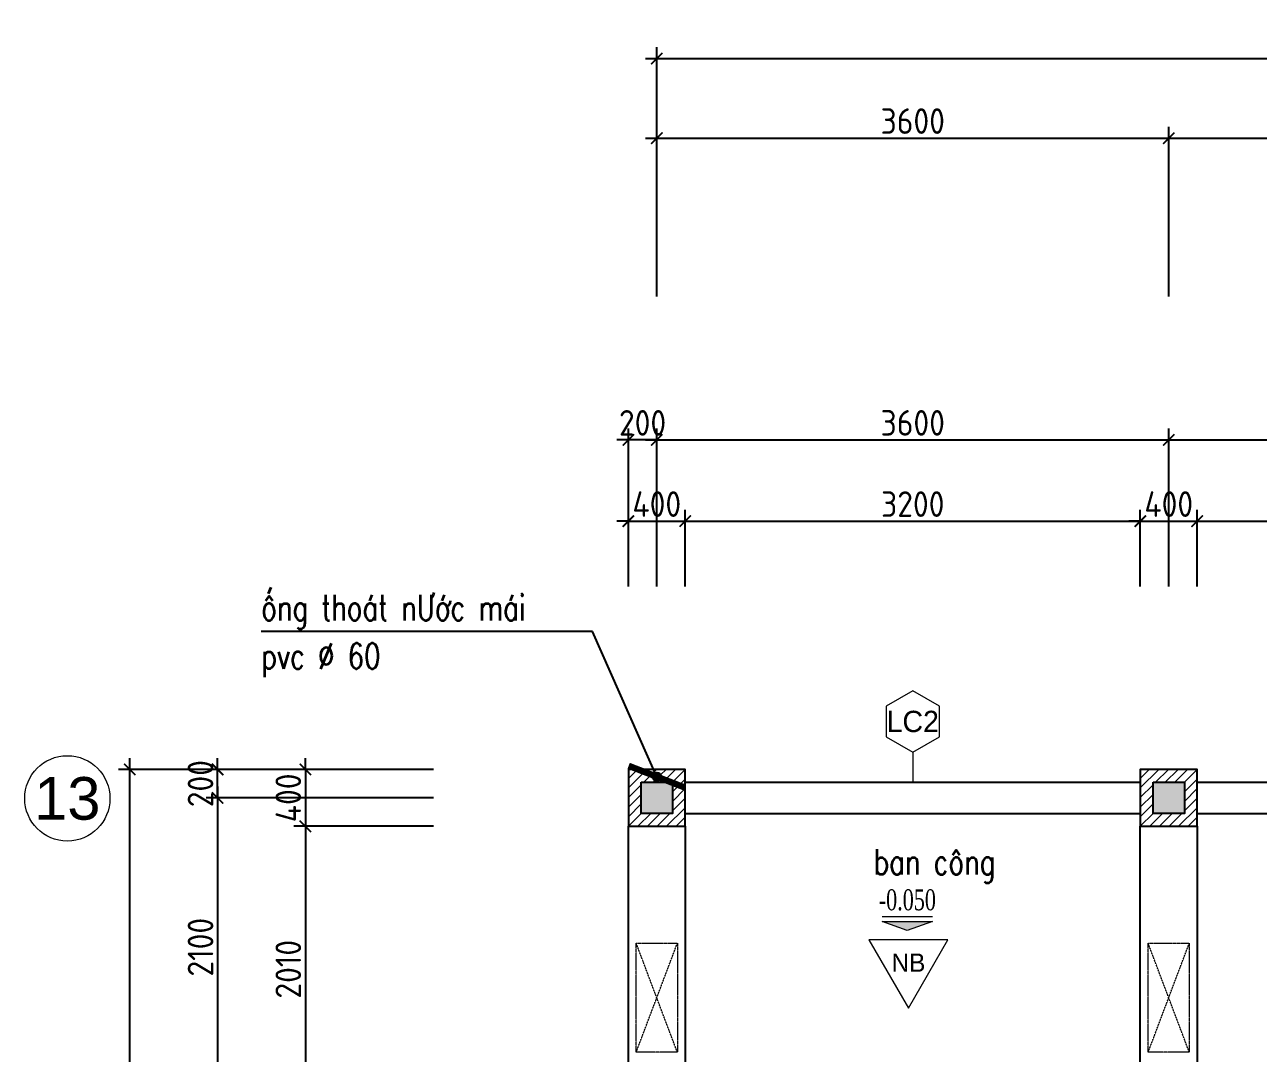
# Model space of a CAD drawing. Header units: inches. Extents: x 7154 to 95401, y -113037 to 84761.
# Drawn here: x 31310 to 39985, y 50128 to 57362 of the extents above; entities that cross this region are included whole.
import ezdxf
from ezdxf.enums import TextEntityAlignment as Align

# ---------------------------------------------------------------- set-up
doc = ezdxf.new("R2010")
doc.units = ezdxf.units.IN
doc.header["$MEASUREMENT"] = 0
doc.linetypes.add('HIDDEN2', pattern=[0.1875, 0.125, -0.0625])
doc.layers.get('DEFPOINTS').update_dxf_attribs({"color": 2})
for name, color, linetype in [('Dim', 144, 'Continuous'), ('HATCH', 8, 'Continuous'), ('TEXT', 2, 'Continuous'), ('THAY', 9, 'Continuous'), ('tuong', 4, 'Continuous')]:
    doc.layers.add(name, color=color, linetype=linetype)
for name, color, linetype, lineweight in [('HACTH', 252, 'Continuous', 5), ('KHUAT', 254, 'HIDDEN2', 15), ('ZONES', 7, 'Continuous', 18)]:
    doc.layers.add(name, color=color, linetype=linetype, lineweight=lineweight)
doc.styles.add('ARIALH', font='VnArialH.TTF')
doc.styles.add('AVANTH', font='VnAvantH.TTF')
doc.styles.add('ISOCP', font='isocp.shx')
doc.styles.add('VNS', font='vntimeh.shx', dxfattribs={"width": 0.7})
doc.styles.add('VNSIMLI', font='vnsimli.shx', dxfattribs={"width": 0.75})
doc.dimstyles.new('1-100', dxfattribs={"dimtxt": 180, "dimasz": 80, "dimexe": 80, "dimexo": 0, "dimgap": 30, "dimtad": 1, "dimdec": 0, "dimzin": 0, "dimdsep": 46, "dimtxsty": 'ISOCP', "dimblk1": 'ARCHTICK', "dimblk2": 'ARCHTICK', "dimsah": 1, "dimcen": 0.09, "dimdle": 80, "dimclrd": 8, "dimclre": 8, "dimclrt": 6, "dimadec": 0, "dimazin": 0, "dimtfac": 1, "dimtdec": 0, "dimtix": 1, "dimtmove": 2, "dimatfit": 3, "dimldrblk": 'ARCHTICK', "dimfxl": 80, "dimtolj": 1, "dimtzin": 0, "dimarcsym": 0})
doc.dimstyles.new('100x2nn', dxfattribs={"dimscale": 2, "dimtxt": 180, "dimasz": 80, "dimexe": 80, "dimexo": 0, "dimgap": 30, "dimtad": 1, "dimdec": 0, "dimzin": 0, "dimdsep": 46, "dimtxsty": 'ISOCP', "dimblk1": 'ARCHTICK', "dimblk2": 'ARCHTICK', "dimsah": 1, "dimcen": 0.09, "dimdle": 80, "dimclrd": 8, "dimclre": 8, "dimclrt": 7, "dimadec": 0, "dimazin": 0, "dimtfac": 1, "dimtdec": 0, "dimtmove": 2, "dimatfit": 3, "dimldrblk": 'ARCHTICK', "dimfxl": 80, "dimtolj": 1, "dimtzin": 0, "dimarcsym": 0})

# ---------------------------------------------------------------- blocks, each defined once
blk = doc.blocks.new('_ArchTick')
at = {"color": 0, "linetype": 'ByBlock', "const_width": 0.15}
blk.add_lwpolyline([(-0.5, -0.5), (0.5, 0.5)], dxfattribs=at)
blk = doc.blocks.new('*D347')
at = {"layer": 'DEFPOINTS', "color": 0}
for p in [(35955.2, 53870.5), (35555.2, 53410.7), (35955.2, 53410.7)]:
    blk.add_point(p, dxfattribs=at)
at = {"layer": 'Dim', "color": 8, "lineweight": -2}
for p, q in [((35555.2, 53410.7), (35555.2, 53950.5)), ((35955.2, 53410.7), (35955.2, 53950.5)), ((35555.2, 53870.5), (35475.2, 53870.5)), ((35555.2, 53870.5), (35955.2, 53870.5)), ((35955.2, 53870.5), (36035.2, 53870.5))]:
    blk.add_line(p, q, dxfattribs=at)
at = {"layer": 'Dim', "color": 8, "lineweight": -2, "xscale": 80, "yscale": 80, "zscale": 80}
blk.add_blockref('_ArchTick', (35555.2, 53870.5), dxfattribs=at)
at = {"layer": 'Dim', "color": 8, "lineweight": -2, "xscale": 80, "yscale": 80, "zscale": 80, "rotation": 180}
blk.add_blockref('_ArchTick', (35955.2, 53870.5), dxfattribs=at)
at = {"layer": 'Dim', "color": 6, "insert": (35755.2, 53990.5), "char_height": 180, "attachment_point": 5, "style": 'ISOCP'}
blk.add_mtext('\\A1;400', dxfattribs=at)
blk = doc.blocks.new('*D348')
at = {"layer": 'DEFPOINTS', "color": 0}
for p in [(39155.2, 53870.5), (35955.2, 53410.7), (39155.2, 53410.7)]:
    blk.add_point(p, dxfattribs=at)
at = {"layer": 'Dim', "color": 8, "lineweight": -2}
for p, q in [((35955.2, 53410.7), (35955.2, 53950.5)), ((39155.2, 53410.7), (39155.2, 53950.5)), ((35875.2, 53870.5), (39235.2, 53870.5))]:
    blk.add_line(p, q, dxfattribs=at)
at = {"layer": 'Dim', "color": 8, "lineweight": -2, "xscale": 80, "yscale": 80, "zscale": 80, "rotation": 180}
blk.add_blockref('_ArchTick', (35955.2, 53870.5), dxfattribs=at)
at = {"layer": 'Dim', "color": 8, "lineweight": -2, "xscale": 80, "yscale": 80, "zscale": 80}
blk.add_blockref('_ArchTick', (39155.2, 53870.5), dxfattribs=at)
at = {"layer": 'Dim', "color": 6, "insert": (37555.2, 53990.5), "char_height": 180, "attachment_point": 5, "style": 'ISOCP'}
blk.add_mtext('\\A1;3200', dxfattribs=at)
blk = doc.blocks.new('*D349')
at = {"layer": 'DEFPOINTS', "color": 0}
for p in [(39555.2, 53870.5), (39155.2, 53410.7), (39555.2, 53410.7)]:
    blk.add_point(p, dxfattribs=at)
at = {"layer": 'Dim', "color": 8, "lineweight": -2}
for p, q in [((39155.2, 53410.7), (39155.2, 53950.5)), ((39555.2, 53410.7), (39555.2, 53950.5)), ((39155.2, 53870.5), (39075.2, 53870.5)), ((39155.2, 53870.5), (39555.2, 53870.5)), ((39555.2, 53870.5), (39635.2, 53870.5))]:
    blk.add_line(p, q, dxfattribs=at)
at = {"layer": 'Dim', "color": 8, "lineweight": -2, "xscale": 80, "yscale": 80, "zscale": 80}
blk.add_blockref('_ArchTick', (39155.2, 53870.5), dxfattribs=at)
at = {"layer": 'Dim', "color": 8, "lineweight": -2, "xscale": 80, "yscale": 80, "zscale": 80, "rotation": 180}
blk.add_blockref('_ArchTick', (39555.2, 53870.5), dxfattribs=at)
at = {"layer": 'Dim', "color": 6, "insert": (39355.2, 53990.5), "char_height": 180, "attachment_point": 5, "style": 'ISOCP'}
blk.add_mtext('\\A1;400', dxfattribs=at)
blk = doc.blocks.new('*D350')
at = {"layer": 'DEFPOINTS', "color": 0}
for p in [(42755.2, 53870.5), (39555.2, 53410.7), (42755.2, 53410.7)]:
    blk.add_point(p, dxfattribs=at)
at = {"layer": 'Dim', "color": 8, "lineweight": -2}
for p, q in [((39555.2, 53410.7), (39555.2, 53950.5)), ((42755.2, 53410.7), (42755.2, 53950.5)), ((39475.2, 53870.5), (42835.2, 53870.5))]:
    blk.add_line(p, q, dxfattribs=at)
at = {"layer": 'Dim', "color": 8, "lineweight": -2, "xscale": 80, "yscale": 80, "zscale": 80, "rotation": 180}
blk.add_blockref('_ArchTick', (39555.2, 53870.5), dxfattribs=at)
at = {"layer": 'Dim', "color": 8, "lineweight": -2, "xscale": 80, "yscale": 80, "zscale": 80}
blk.add_blockref('_ArchTick', (42755.2, 53870.5), dxfattribs=at)
at = {"layer": 'Dim', "color": 6, "insert": (41155.2, 53990.5), "char_height": 180, "attachment_point": 5, "style": 'ISOCP'}
blk.add_mtext('\\A1;3200', dxfattribs=at)
blk = doc.blocks.new('*D360')
at = {"layer": 'DEFPOINTS', "color": 0}
for p in [(39355.2, 54441.8), (35755.2, 53410.7), (39355.2, 53410.7)]:
    blk.add_point(p, dxfattribs=at)
at = {"layer": 'Dim', "color": 8, "lineweight": -2}
for p, q in [((35755.2, 53410.7), (35755.2, 54521.8)), ((39355.2, 53410.7), (39355.2, 54521.8)), ((35675.2, 54441.8), (39435.2, 54441.8))]:
    blk.add_line(p, q, dxfattribs=at)
at = {"layer": 'Dim', "color": 8, "lineweight": -2, "xscale": 80, "yscale": 80, "zscale": 80, "rotation": 180}
blk.add_blockref('_ArchTick', (35755.2, 54441.8), dxfattribs=at)
at = {"layer": 'Dim', "color": 8, "lineweight": -2, "xscale": 80, "yscale": 80, "zscale": 80}
blk.add_blockref('_ArchTick', (39355.2, 54441.8), dxfattribs=at)
at = {"layer": 'Dim', "color": 6, "insert": (37555.2, 54561.8), "char_height": 180, "attachment_point": 5, "style": 'ISOCP'}
blk.add_mtext('\\A1;3600', dxfattribs=at)
blk = doc.blocks.new('*D361')
at = {"layer": 'DEFPOINTS', "color": 0}
for p in [(42955.2, 54441.8), (39355.2, 53410.7), (42955.2, 53410.7)]:
    blk.add_point(p, dxfattribs=at)
at = {"layer": 'Dim', "color": 8, "lineweight": -2}
for p, q in [((39355.2, 53410.7), (39355.2, 54521.8)), ((42955.2, 53410.7), (42955.2, 54521.8)), ((39275.2, 54441.8), (43035.2, 54441.8))]:
    blk.add_line(p, q, dxfattribs=at)
at = {"layer": 'Dim', "color": 8, "lineweight": -2, "xscale": 80, "yscale": 80, "zscale": 80, "rotation": 180}
blk.add_blockref('_ArchTick', (39355.2, 54441.8), dxfattribs=at)
at = {"layer": 'Dim', "color": 8, "lineweight": -2, "xscale": 80, "yscale": 80, "zscale": 80}
blk.add_blockref('_ArchTick', (42955.2, 54441.8), dxfattribs=at)
at = {"layer": 'Dim', "color": 6, "insert": (41155.2, 54561.8), "char_height": 180, "attachment_point": 5, "style": 'ISOCP'}
blk.add_mtext('\\A1;3600', dxfattribs=at)
blk = doc.blocks.new('*D366')
at = {"layer": 'DEFPOINTS', "color": 0}
for p in [(35555.2, 54441.8), (35555.2, 53410.7), (35755.2, 53410.7)]:
    blk.add_point(p, dxfattribs=at)
at = {"layer": 'Dim', "color": 8, "lineweight": -2}
for p, q in [((35555.2, 53410.7), (35555.2, 54521.8)), ((35755.2, 53410.7), (35755.2, 54521.8)), ((35555.2, 54441.8), (35475.2, 54441.8)), ((35755.2, 54441.8), (35555.2, 54441.8)), ((35755.2, 54441.8), (35835.2, 54441.8))]:
    blk.add_line(p, q, dxfattribs=at)
at = {"layer": 'Dim', "color": 8, "lineweight": -2, "xscale": 80, "yscale": 80, "zscale": 80}
blk.add_blockref('_ArchTick', (35555.2, 54441.8), dxfattribs=at)
at = {"layer": 'Dim', "color": 8, "lineweight": -2, "xscale": 80, "yscale": 80, "zscale": 80, "rotation": 180}
blk.add_blockref('_ArchTick', (35755.2, 54441.8), dxfattribs=at)
at = {"layer": 'Dim', "color": 6, "insert": (35655.2, 54561.8), "char_height": 180, "attachment_point": 5, "style": 'ISOCP'}
blk.add_mtext('\\A1;200', dxfattribs=at)
blk = doc.blocks.new('*D393')
at = {"layer": 'DEFPOINTS', "color": 0}
for p in [(34184.2, 52124.7), (33284, 51724.7), (34184.2, 51724.7)]:
    blk.add_point(p, dxfattribs=at)
at = {"layer": 'Dim', "color": 8, "lineweight": -2}
for p, q in [((33284, 52124.7), (33284, 52204.7)), ((34184.2, 52124.7), (33204, 52124.7)), ((33284, 52124.7), (33284, 51724.7)), ((34184.2, 51724.7), (33204, 51724.7)), ((33284, 51724.7), (33284, 51644.7))]:
    blk.add_line(p, q, dxfattribs=at)
at = {"layer": 'Dim', "color": 8, "lineweight": -2, "xscale": 80, "yscale": 80, "zscale": 80}
for p, rotation in [((33284, 52124.7), 270), ((33284, 51724.7), 90)]:
    blk.add_blockref('_ArchTick', p, dxfattribs=dict(at, rotation=rotation))
at = {"layer": 'Dim', "color": 6, "insert": (33164, 51924.7), "char_height": 180, "attachment_point": 5, "rotation": 90, "style": 'ISOCP'}
blk.add_mtext('\\A1;400', dxfattribs=at)
blk = doc.blocks.new('*D394')
at = {"layer": 'DEFPOINTS', "color": 0}
for p in [(34184.2, 51724.7), (33284, 49714.7), (34184.2, 49714.7)]:
    blk.add_point(p, dxfattribs=at)
at = {"layer": 'Dim', "color": 8, "lineweight": -2}
for p, q in [((33284, 51804.7), (33284, 49634.7)), ((34184.2, 51724.7), (33204, 51724.7)), ((34184.2, 49714.7), (33204, 49714.7))]:
    blk.add_line(p, q, dxfattribs=at)
at = {"layer": 'Dim', "color": 8, "lineweight": -2, "xscale": 80, "yscale": 80, "zscale": 80}
for p, rotation in [((33284, 51724.7), 90), ((33284, 49714.7), 270)]:
    blk.add_blockref('_ArchTick', p, dxfattribs=dict(at, rotation=rotation))
at = {"layer": 'Dim', "color": 6, "insert": (33164, 50719.7), "char_height": 180, "attachment_point": 5, "rotation": 90, "style": 'ISOCP'}
blk.add_mtext('\\A1;2010', dxfattribs=at)
blk = doc.blocks.new('*D396')
at = {"layer": 'DEFPOINTS', "color": 0}
for p in [(34184.2, 51924.7), (32666.7, 49824.7), (34184.2, 49824.7)]:
    blk.add_point(p, dxfattribs=at)
at = {"layer": 'Dim', "color": 8, "lineweight": -2}
for p, q in [((32666.7, 52004.7), (32666.7, 49744.7)), ((34184.2, 51924.7), (32586.7, 51924.7)), ((34184.2, 49824.7), (32586.7, 49824.7))]:
    blk.add_line(p, q, dxfattribs=at)
at = {"layer": 'Dim', "color": 8, "lineweight": -2, "xscale": 80, "yscale": 80, "zscale": 80}
for p, rotation in [((32666.7, 51924.7), 90), ((32666.7, 49824.7), 270)]:
    blk.add_blockref('_ArchTick', p, dxfattribs=dict(at, rotation=rotation))
at = {"layer": 'Dim', "color": 6, "insert": (32546.7, 50874.7), "char_height": 180, "attachment_point": 5, "rotation": 90, "style": 'ISOCP'}
blk.add_mtext('\\A1;2100', dxfattribs=at)
blk = doc.blocks.new('AXIS')
at = {"layer": 'ZONES'}
blk.add_circle((0, 0), 300, dxfattribs=at)
at = {"layer": 'ZONES', "style": 'ARIALH'}
blk.add_attdef('TENTRUCDINHVI', text='', height=300, dxfattribs=at).set_placement((0, 0), align=Align.MIDDLE)
blk = doc.blocks.new('*D400')
at = {"layer": 'DEFPOINTS', "color": 0}
for p in [(32666.7, 52124.7), (34184.2, 52124.7), (34184.2, 51924.7)]:
    blk.add_point(p, dxfattribs=at)
at = {"layer": 'Dim', "color": 8, "lineweight": -2}
for p, q in [((32666.7, 52124.7), (32666.7, 52204.7)), ((34184.2, 52124.7), (32586.7, 52124.7)), ((32666.7, 51924.7), (32666.7, 52124.7)), ((34184.2, 51924.7), (32586.7, 51924.7)), ((32666.7, 51924.7), (32666.7, 51844.7))]:
    blk.add_line(p, q, dxfattribs=at)
at = {"layer": 'Dim', "color": 8, "lineweight": -2, "xscale": 80, "yscale": 80, "zscale": 80}
for p, rotation in [((32666.7, 52124.7), 270), ((32666.7, 51924.7), 90)]:
    blk.add_blockref('_ArchTick', p, dxfattribs=dict(at, rotation=rotation))
at = {"layer": 'Dim', "color": 6, "insert": (32546.7, 52024.7), "char_height": 180, "attachment_point": 5, "rotation": 90, "style": 'ISOCP'}
blk.add_mtext('\\A1;200', dxfattribs=at)
blk = doc.blocks.new('*D402')
at = {"layer": 'DEFPOINTS', "color": 0}
for p in [(32049.4, 52124.7), (34184.2, 52124.7), (34184.2, 39844.7)]:
    blk.add_point(p, dxfattribs=at)
at = {"layer": 'Dim', "color": 8, "lineweight": -2}
for p, q in [((32049.4, 39764.7), (32049.4, 52204.7)), ((34184.2, 52124.7), (31969.4, 52124.7)), ((34184.2, 39844.7), (31969.4, 39844.7))]:
    blk.add_line(p, q, dxfattribs=at)
at = {"layer": 'Dim', "color": 8, "lineweight": -2, "xscale": 80, "yscale": 80, "zscale": 80}
for p, rotation in [((32049.4, 52124.7), 90), ((32049.4, 39844.7), 270)]:
    blk.add_blockref('_ArchTick', p, dxfattribs=dict(at, rotation=rotation))
at = {"layer": 'Dim', "color": 6, "insert": (31929.4, 45984.7), "char_height": 180, "attachment_point": 5, "rotation": 90, "style": 'ISOCP'}
blk.add_mtext('\\A1;12280', dxfattribs=at)
blk = doc.blocks.new('CAODO')
blk.add_hatch(color=256).paths.add_polyline_path([(0, 0), (-225, 80), (225, 80)])
blk.add_line((-225, 124), (225, 124))
blk.add_lwpolyline([(0, 0), (-225, 80), (225, 80), (0, 0)])
at = {"layer": 'ZONES', "style": 'VNS', "width": 0.7}
blk.add_attdef('CAODO', text='', height=187, dxfattribs=at).set_placement((0, 274), align=Align.MIDDLE)
blk = doc.blocks.new('*D416')
at = {"layer": 'DEFPOINTS', "color": 0}
for p in [(39355.2, 56563.9), (35755.2, 55450.8), (39355.2, 55450.8)]:
    blk.add_point(p, dxfattribs=at)
at = {"layer": 'Dim', "color": 8, "lineweight": -2}
for p, q in [((35675.2, 56563.9), (39435.2, 56563.9)), ((35755.2, 55450.8), (35755.2, 56643.9)), ((39355.2, 55450.8), (39355.2, 56643.9))]:
    blk.add_line(p, q, dxfattribs=at)
at = {"layer": 'Dim', "color": 8, "lineweight": -2, "xscale": 80, "yscale": 80, "zscale": 80, "rotation": 180}
blk.add_blockref('_ArchTick', (35755.2, 56563.9), dxfattribs=at)
at = {"layer": 'Dim', "color": 8, "lineweight": -2, "xscale": 80, "yscale": 80, "zscale": 80}
blk.add_blockref('_ArchTick', (39355.2, 56563.9), dxfattribs=at)
at = {"layer": 'Dim', "color": 6, "insert": (37555.2, 56683.9), "char_height": 180, "attachment_point": 5, "style": 'ISOCP'}
blk.add_mtext('\\A1;3600', dxfattribs=at)
blk = doc.blocks.new('*D417')
at = {"layer": 'DEFPOINTS', "color": 0}
for p in [(42955.2, 56563.9), (39355.2, 55450.8), (42955.2, 55450.8)]:
    blk.add_point(p, dxfattribs=at)
at = {"layer": 'Dim', "color": 8, "lineweight": -2}
for p, q in [((39275.2, 56563.9), (43035.2, 56563.9)), ((39355.2, 55450.8), (39355.2, 56643.9)), ((42955.2, 55450.8), (42955.2, 56643.9))]:
    blk.add_line(p, q, dxfattribs=at)
at = {"layer": 'Dim', "color": 8, "lineweight": -2, "xscale": 80, "yscale": 80, "zscale": 80, "rotation": 180}
blk.add_blockref('_ArchTick', (39355.2, 56563.9), dxfattribs=at)
at = {"layer": 'Dim', "color": 8, "lineweight": -2, "xscale": 80, "yscale": 80, "zscale": 80}
blk.add_blockref('_ArchTick', (42955.2, 56563.9), dxfattribs=at)
at = {"layer": 'Dim', "color": 6, "insert": (41155.2, 56683.9), "char_height": 180, "attachment_point": 5, "style": 'ISOCP'}
blk.add_mtext('\\A1;3600', dxfattribs=at)
blk = doc.blocks.new('*D424')
at = {"layer": 'DEFPOINTS', "color": 0}
for p in [(64555.2, 57123.8), (35755.2, 55450.8), (64555.2, 55450.8)]:
    blk.add_point(p, dxfattribs=at)
at = {"layer": 'Dim', "color": 8, "lineweight": -2}
for p, q in [((35755.2, 55450.8), (35755.2, 57203.8)), ((64555.2, 55450.8), (64555.2, 57203.8)), ((35675.2, 57123.8), (64635.2, 57123.8))]:
    blk.add_line(p, q, dxfattribs=at)
at = {"layer": 'Dim', "color": 8, "lineweight": -2, "xscale": 80, "yscale": 80, "zscale": 80, "rotation": 180}
blk.add_blockref('_ArchTick', (35755.2, 57123.8), dxfattribs=at)
at = {"layer": 'Dim', "color": 8, "lineweight": -2, "xscale": 80, "yscale": 80, "zscale": 80}
blk.add_blockref('_ArchTick', (64555.2, 57123.8), dxfattribs=at)
at = {"layer": 'Dim', "color": 6, "insert": (50155.2, 57243.8), "char_height": 180, "attachment_point": 5, "style": 'ISOCP'}
blk.add_mtext('\\A1;28800', dxfattribs=at)
blk = doc.blocks.new('D-W')
blk.add_lwpolyline([(0, 0), (-260, -150), (-260, -450), (0, -600), (260, -450), (260, -150)], close=True)
at = {"layer": 'ZONES', "style": 'AVANTH'}
blk.add_attdef('DS', text='', height=240, dxfattribs=at).set_placement((0, -300), align=Align.MIDDLE)
blk = doc.blocks.new('MAT')
blk.add_lwpolyline([(-11, 95), (508, 995), (-531, 995)], close=True)
at = {"layer": 'ZONES', "style": 'AVANTH'}
blk.add_attdef('DS', text='', height=240, dxfattribs=at).set_placement((-11, 695), align=Align.MIDDLE)

msp = doc.modelspace()

# ---------------------------------------------------------------- hatches: boundary and pattern name
at = {"layer": 'HACTH'}
h = msp.add_hatch(dxfattribs=at)
h.set_pattern_fill('ANSI31', color=256, scale=15, style=0)
h.set_pattern_definition([(45, (35555.197, 51724.734), (-33.676, 33.676), [])])
h.paths.add_polyline_path([(35955.2, 52124.7), (35555.2, 52124.7), (35555.2, 51724.7), (35955.2, 51724.7)])
h.paths.add_polyline_path([(35865.2, 52034.7), (35865.2, 51814.7), (35645.2, 51814.7), (35645.2, 52034.7)], flags=16)
h.paths.add_polyline_path([(35725.2, 52073.6, -1), (35785.2, 52073.6, -1)], flags=16)
h = msp.add_hatch(dxfattribs=at)
h.set_pattern_fill('ANSI31', color=256, scale=15, style=0)
h.set_pattern_definition([(45, (39155.197, 51724.734), (-33.676, 33.676), [])])
h.paths.add_polyline_path([(39555.2, 52124.7), (39155.2, 52124.7), (39155.2, 51724.7), (39555.2, 51724.7)])
h.paths.add_polyline_path([(39245.2, 52034.7), (39465.2, 52034.7), (39465.2, 51814.7), (39245.2, 51814.7)], flags=16)
at = {"layer": 'HATCH'}
for points in [[(35865.2, 51814.7), (35645.2, 51814.7), (35645.2, 52034.7), (35865.2, 52034.7)], [(39465.2, 51814.7), (39245.2, 51814.7), (39245.2, 52034.7), (39465.2, 52034.7)]]:
    msp.add_hatch(color=256, dxfattribs=at).paths.add_polyline_path(points)

# ---------------------------------------------------------------- linework, layer by layer
at = {"layer": 'KHUAT'}
for p, q in [((35610.4, 50135.5), (35900, 50902.8)), ((35900, 50135.5), (35610.4, 50902.8)), ((39210.4, 50135.5), (39500, 50902.8)), ((39500, 50135.5), (39210.4, 50902.8))]:
    msp.add_line(p, q, dxfattribs=at)
for points in [[(35900, 50135.5), (35610.4, 50135.5), (35610.4, 50902.8), (35900, 50902.8)], [(39500, 50135.5), (39210.4, 50135.5), (39210.4, 50902.8), (39500, 50902.8)]]:
    msp.add_lwpolyline(points, close=True, dxfattribs=at)
at = {"layer": 'THAY', "ltscale": 400}
for p, q in [((35955.2, 52034.7), (39155.2, 52034.7)), ((39555.2, 52034.7), (42755.2, 52034.7)), ((35955.2, 51814.7), (39155.2, 51814.7)), ((39555.2, 51814.7), (42755.2, 51814.7))]:
    msp.add_line(p, q, dxfattribs=at)
for points in [[(35555.2, 51724.7), (35955.2, 51724.7), (35955.2, 50044.7), (35555.2, 50044.7)], [(39155.2, 51724.7), (39555.2, 51724.7), (39555.2, 50044.7), (39155.2, 50044.7)]]:
    msp.add_lwpolyline(points, close=True, dxfattribs=at)
at = {"layer": 'tuong'}
for points in [[(35955.2, 51724.7), (35955.2, 52124.7), (35555.2, 52124.7), (35555.2, 51724.7)], [(39555.2, 51724.7), (39555.2, 52124.7), (39155.2, 52124.7), (39155.2, 51724.7)], [(35645.2, 52034.7), (35865.2, 52034.7), (35865.2, 51814.7), (35645.2, 51814.7)], [(39245.2, 52034.7), (39465.2, 52034.7), (39465.2, 51814.7), (39245.2, 51814.7)]]:
    msp.add_lwpolyline(points, close=True, dxfattribs=at)
msp.add_circle((35755.2, 52073.6), 30, dxfattribs=at)
at = {"layer": 'ZONES'}
msp.add_line((37555.2, 52246.2), (37555.2, 52034.7), dxfattribs=at)

# ---------------------------------------------------------------- block references
ref = msp.add_blockref('D-W', (37555.2, 52246.2), dxfattribs=dict(at, xscale=0.7199999999720603, yscale=0.7199999999720603, zscale=0.7199999999999999, rotation=180))
ref.add_attrib('DS', 'lc2', dxfattribs={"height": 150, "style": 'AVANTH'}).set_placement((37555.2, 52462.2), align=Align.MIDDLE)
msp.add_blockref('AXIS', (31610.2, 51921.2), dxfattribs=at).add_auto_attribs({'TENTRUCDINHVI': '13'})
for name, p, xscale, yscale, zscale, values in [('CAODO', (37517, 50991.8), 0.7875000000931323, 0.7875000000931323, 0.7874999999999659, {'CAODO': '-0.050'}), ('MAT', (37530.8, 50394.3), 0.534599999897182, 0.534599999897182, 0.5345999999901214, {'DS': 'nb'})]:
    msp.add_blockref(name, p, dxfattribs=dict(at, xscale=xscale, yscale=yscale, zscale=zscale)).add_auto_attribs(values)

# ---------------------------------------------------------------- texts
at = {"layer": 'TEXT', "color": 7, "style": 'VNSIMLI', "width": 0.75}
for s, p in [('èng tho¸t n¦íc m¸i', (32973.9, 53172.1)), ('pvc %%c 60', (32973.9, 52832.6))]:
    msp.add_text(s, height=180, dxfattribs=at).set_placement(p)
msp.add_text('ban c«ng', height=180, dxfattribs=at).set_placement((38135.8, 51475.1), align=Align.MIDDLE_RIGHT)

# ---------------------------------------------------------------- dimensions: what is measured, and where the dimension line sits
at = {"layer": 'Dim'}
for base, p1, p2, picture, middle in [((64555.2, 57123.8), (35755.2, 55450.8), (64555.2, 55450.8), '*D424', (50155.2, 57243.8)), ((39355.2, 56563.9), (35755.2, 55450.8), (39355.2, 55450.8), '*D416', (37555.2, 56683.9)), ((42955.2, 56563.9), (39355.2, 55450.8), (42955.2, 55450.8), '*D417', (41155.2, 56683.9)), ((35555.2, 54441.8), (35755.2, 53410.7), (35555.2, 53410.7), '*D366', (35655.2, 54561.8)), ((39355.2, 54441.8), (35755.2, 53410.7), (39355.2, 53410.7), '*D360', (37555.2, 54561.8)), ((42955.2, 54441.8), (39355.2, 53410.7), (42955.2, 53410.7), '*D361', (41155.2, 54561.8)), ((35955.2, 53870.5), (35555.2, 53410.7), (35955.2, 53410.7), '*D347', (35755.2, 53990.5)), ((39155.2, 53870.5), (35955.2, 53410.7), (39155.2, 53410.7), '*D348', (37555.2, 53990.5)), ((39555.2, 53870.5), (39155.2, 53410.7), (39555.2, 53410.7), '*D349', (39355.2, 53990.5)), ((42755.2, 53870.5), (39555.2, 53410.7), (42755.2, 53410.7), '*D350', (41155.2, 53990.5))]:
    dim = msp.add_linear_dim(base=base, p1=p1, p2=p2, dimstyle='1-100', dxfattribs=at)
    dim.commit()
    dim.dimension.update_dxf_attribs({"geometry": picture, "text_midpoint": middle})
for base, p1, p2, picture, middle in [((32666.7, 52124.7), (34184.2, 51924.7), (34184.2, 52124.7), '*D400', (32546.7, 52024.7)), ((32049.4, 52124.7), (34184.2, 39844.7), (34184.2, 52124.7), '*D402', (31929.4, 45984.7)), ((33284, 51724.7), (34184.2, 52124.7), (34184.2, 51724.7), '*D393', (33164, 51924.7)), ((32666.7, 49824.7), (34184.2, 51924.7), (34184.2, 49824.7), '*D396', (32546.7, 50874.7)), ((33284, 49714.7), (34184.2, 51724.7), (34184.2, 49714.7), '*D394', (33164, 50719.7))]:
    dim = msp.add_linear_dim(base=base, p1=p1, p2=p2, angle=90, dimstyle='1-100', dxfattribs=at)
    dim.commit()
    dim.dimension.update_dxf_attribs({"geometry": picture, "text_midpoint": middle})

# ---------------------------------------------------------------- leaders
at = {"layer": 'ZONES', "linetype": 'Continuous'}
msp.add_leader([(35755.2, 52073.6), (35303, 53095.4), (32974.1, 53095.4)], dimstyle='100x2nn', override={"dimasz": 150, "dimtad": 0}, dxfattribs=at)

doc.saveas('drawing.dxf')
